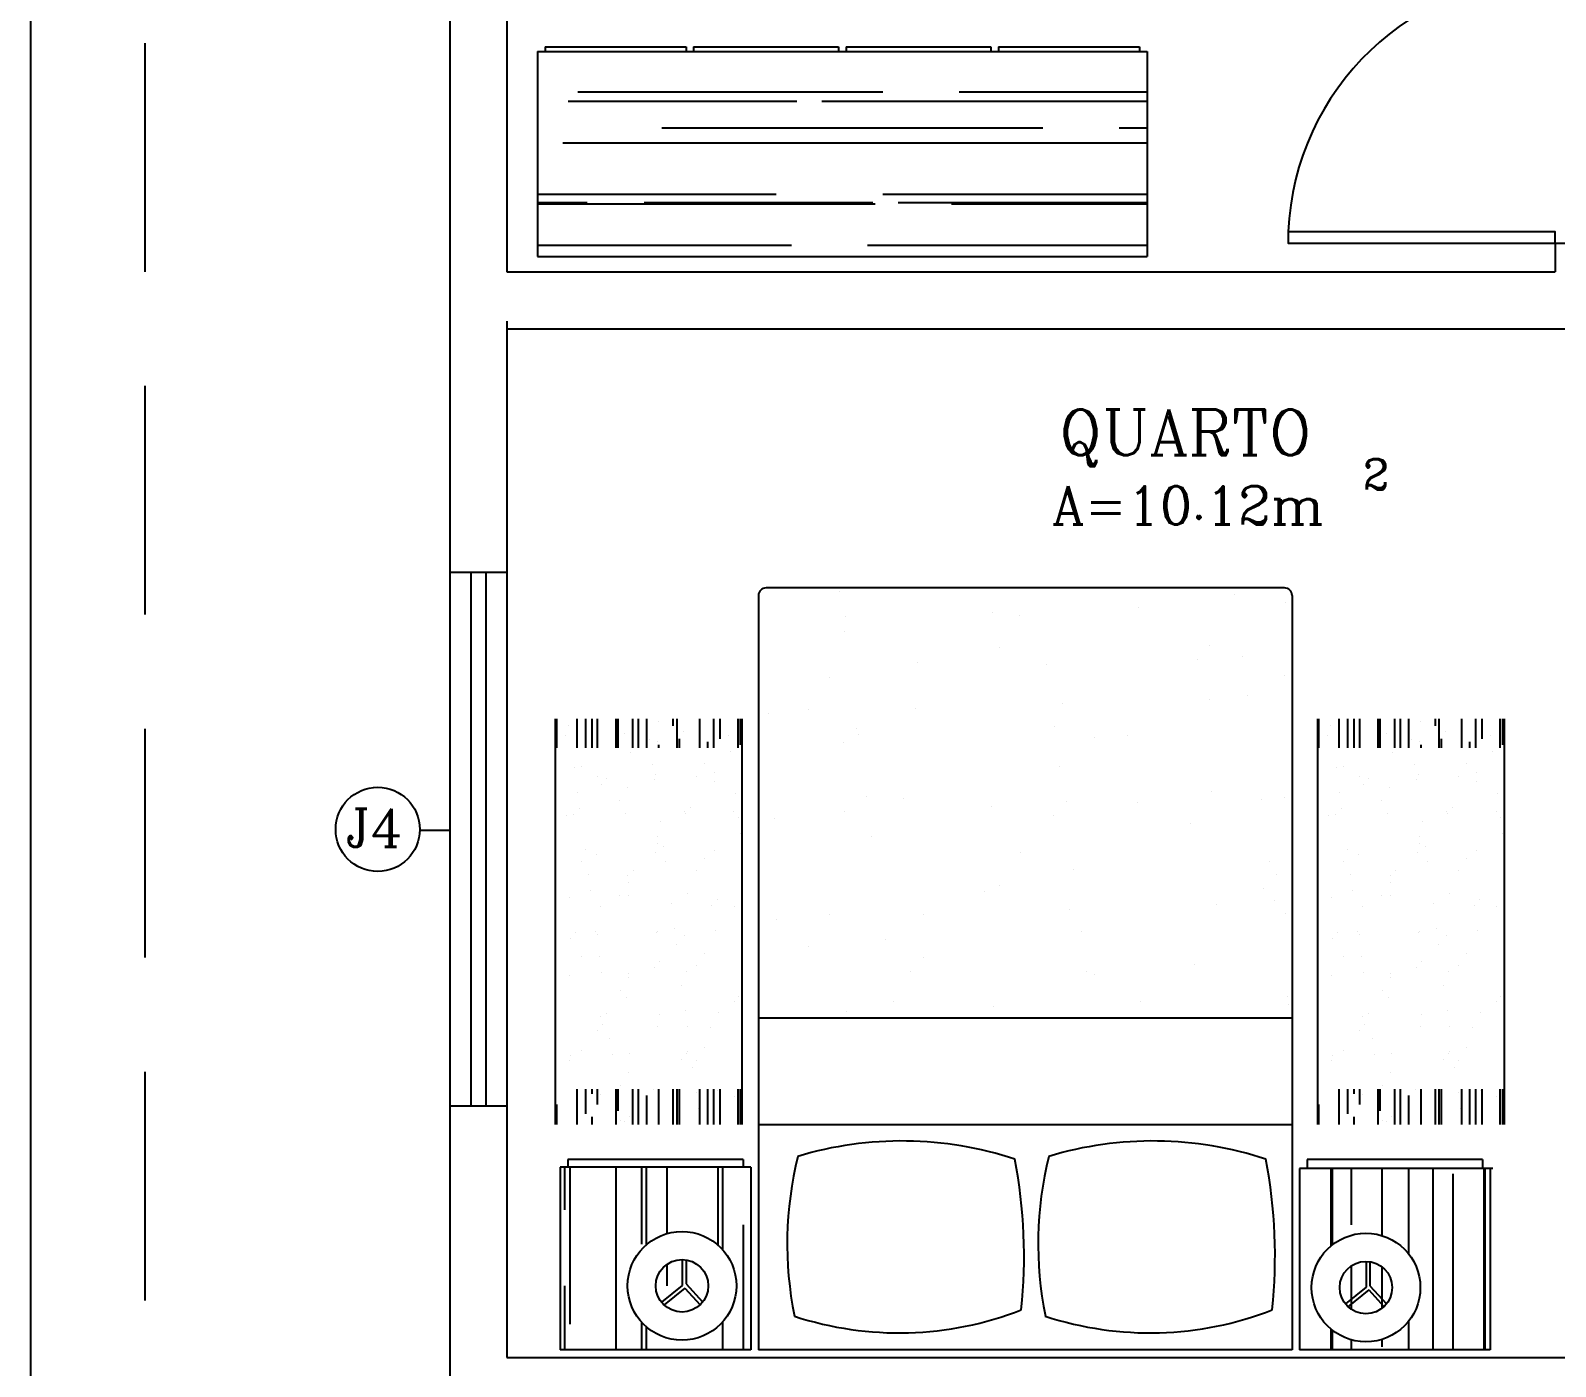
# Model space of a CAD drawing. Extents: x 11.2 to 102.3, y 40.3 to 127.2.
# Drawn here: x 16.384 to 20.385, y 61.929 to 65.435 of the extents above; entities that cross this region are included whole.
import ezdxf

# ---------------------------------------------------------------- set-up
doc = ezdxf.new("R2010")
doc.units = 0
doc.header["$LTSCALE"] = 8
doc.linetypes.add('DASHED2', pattern=[0.375, 0.25, -0.125])
doc.layers.get('0').update_dxf_attribs({"linetype": 'CONTINUOUS'})
for name, color, linetype in [('COBERTURA', 7, 'CONTINUOUS'), ('EQUIPAMENTOS', 1, 'CONTINUOUS'), ('ESQUADRIAS', 244, 'CONTINUOUS'), ('PAREDE', 7, 'CONTINUOUS'), ('PISO', 30, 'CONTINUOUS'), ('TEXTO', 1, 'CONTINUOUS')]:
    doc.layers.add(name, color=color, linetype=linetype)
doc.styles.add('ROMANC', font='ROMANC.SHX')

# ---------------------------------------------------------------- blocks, each defined once
blk = doc.blocks.new('*X7')
at = {"color": 0}
for p, q in [((18.5063, 63.9626), (18.5063, 63.9626)), ((19.5429, 63.9556), (19.5429, 63.9556)), ((18.9065, 63.9089), (18.9065, 63.9089)), ((19.2919, 63.9215), (19.2919, 63.9215)), ((19.6772, 63.9341), (19.6772, 63.9341)), ((18.5211, 63.8963), (18.5211, 63.8963)), ((18.9796, 63.8994), (18.9796, 63.8994)), ((18.52, 63.8585), (18.52, 63.8585)), ((19.4783, 63.8213), (19.4783, 63.8213)), ((18.9259, 63.815), (18.9259, 63.815)), ((19.4445, 63.7845), (19.4445, 63.7845)), ((19.5643, 63.793), (19.5643, 63.793)), ((18.7109, 63.7767), (18.7109, 63.7767)), ((19.0494, 63.7712), (19.0494, 63.7712)), ((19.675, 63.7417), (19.675, 63.7417)), ((18.4788, 63.7378), (18.4788, 63.7378)), ((19.0916, 63.6677), (19.0916, 63.6677)), ((19.4769, 63.6803), (19.4769, 63.6803)), ((19.578, 63.6889), (19.578, 63.6889)), ((18.3208, 63.6425), (18.3208, 63.6425)), ((18.4251, 63.6535), (18.4251, 63.6535)), ((18.7062, 63.6551), (18.7062, 63.6551)), ((18.5515, 63.6027), (18.5515, 63.6027)), ((18.5558, 63.5868), (18.5558, 63.5868)), ((19.0708, 63.6086), (19.0708, 63.6086)), ((19.2621, 63.5854), (19.2621, 63.5854)), ((18.5177, 63.5659), (18.5177, 63.5659)), ((19.1742, 63.5801), (19.1742, 63.5801)), ((19.0845, 63.5045), (19.0845, 63.5045)), ((18.5772, 63.4242), (18.5772, 63.4242)), ((19.4816, 63.4381), (19.4816, 63.4381)), ((19.6748, 63.4225), (19.6748, 63.4225)), ((18.5187, 63.3847), (18.5187, 63.3847)), ((18.6734, 63.4186), (18.6734, 63.4186)), ((18.904, 63.3973), (18.904, 63.3973)), ((19.1026, 63.4114), (19.1026, 63.4114)), ((19.2894, 63.4099), (19.2894, 63.4099)), ((19.6138, 63.4173), (19.6138, 63.4173)), ((18.3353, 63.3668), (18.3353, 63.3668)), ((19.0688, 63.3746), (19.0688, 63.3746)), ((19.4279, 63.3537), (19.4279, 63.3537)), ((18.5909, 63.3201), (18.5909, 63.3201)), ((18.9808, 63.2765), (18.9808, 63.2765)), ((19.1202, 63.2329), (19.1202, 63.2329)), ((19.6352, 63.2547), (19.6352, 63.2547)), ((18.9271, 63.1922), (18.9271, 63.1922)), ((19.62, 63.1833), (19.62, 63.1833)), ((19.6538, 63.2201), (19.6538, 63.2201)), ((18.8864, 63.1755), (18.8864, 63.1755)), ((19.6489, 63.1506), (19.6489, 63.1506)), ((18.3403, 63.1023), (18.3403, 63.1023)), ((18.48, 63.115), (18.48, 63.115)), ((18.7256, 63.1149), (18.7256, 63.1149)), ((19.111, 63.1275), (19.111, 63.1275)), ((19.4964, 63.1401), (19.4964, 63.1401)), ((19.6762, 63.1188), (19.6762, 63.1188)), ((19.1416, 63.0703), (19.1416, 63.0703)), ((18.4262, 63.0307), (18.4262, 63.0307)), ((18.6267, 63.0485), (18.6267, 63.0485)), ((18.727, 63.0015), (18.727, 63.0015)), ((19.4376, 62.9842), (19.4376, 62.9842)), ((18.6932, 62.9646), (18.6932, 62.9646)), ((19.1553, 62.9662), (19.1553, 62.9662)), ((19.1753, 62.9573), (19.1753, 62.9573)), ((18.5253, 62.8612), (18.5253, 62.8612)), ((18.6481, 62.8859), (18.6481, 62.8859)), ((18.9107, 62.8738), (18.9107, 62.8738)), ((19.2961, 62.8864), (19.2961, 62.8864)), ((19.6814, 62.899), (19.6814, 62.899)), ((19.6847, 62.8789), (19.6847, 62.8789))]:
    blk.add_line(p, q, dxfattribs=at)
blk = doc.blocks.new('*X8')
at = {"color": 0}
for p, q in [((17.786, 62.34), (17.786, 62.4515)), ((17.8, 62.04), (17.8, 62.4515)), ((17.92, 61.9722), (17.92, 62.4515)), ((17.988, 62.25), (17.988, 62.4515)), ((18, 62.2485), (18, 62.4515)), ((18.054, 62.2776), (18.054, 62.4515)), ((18.188, 62.2468), (18.188, 62.4515)), ((18.2, 62.2347), (18.2, 62.4515)), ((18.254, 62.45), (18.254, 62.4515)), ((19.796, 62.2452), (19.796, 62.4483)), ((19.8, 62.2484), (19.8, 62.4483)), ((19.85, 62.3), (19.85, 62.4483)), ((19.93, 62.2719), (19.93, 62.4483)), ((20, 62.2234), (20, 62.4483)), ((20.064, 61.9722), (20.064, 62.4483)), ((20.116, 61.9722), (20.116, 62.434)), ((20.198, 61.9722), (20.198, 62.4483)), ((20.2, 61.9722), (20.2, 62.4483)), ((18.254, 61.9722), (18.254, 62.3)), ((18.054, 62.14), (18.054, 62.197)), ((19.85, 62.0781), (19.85, 62.1934)), ((19.93, 62.0817), (19.93, 62.1898)), ((17.786, 61.9722), (17.786, 62.14)), ((17.988, 61.9722), (17.988, 62.0439)), ((18, 61.9722), (18, 62.0323)), ((18.2, 61.9722), (18.2, 62.0461)), ((19.796, 61.9722), (19.796, 62.0264)), ((19.8, 61.9722), (19.8, 62.0231)), ((20, 61.9722), (20, 62.0481)), ((19.85, 61.9722), (19.85, 61.9982)), ((19.93, 61.98), (19.93, 61.9996))]:
    blk.add_line(p, q, dxfattribs=at)
blk = doc.blocks.new('*X10')
at = {"color": 0}
for p, q in [((17.7136, 65.4), (18.08, 65.4)), ((18.48, 65.4), (19.3136, 65.4)), ((17.794, 65.27), (18.394, 65.27)), ((17.82, 65.294), (18.62, 65.294)), ((18.46, 65.27), (19.3136, 65.27)), ((18.82, 65.294), (19.3136, 65.294)), ((18.04, 65.2), (19.04, 65.2)), ((19.24, 65.2), (19.3136, 65.2)), ((17.78, 65.16), (19.3136, 65.16)), ((17.7136, 65.026), (18.34, 65.026)), ((18.62, 65.026), (19.3136, 65.026)), ((17.7136, 65.004), (17.844, 65.004)), ((17.7136, 65), (18.6, 65)), ((17.994, 65.004), (18.594, 65.004)), ((18.66, 65.004), (19.3136, 65.004)), ((18.8, 65), (19.3136, 65)), ((17.7136, 64.892), (18.38, 64.892)), ((18.58, 64.892), (19.3136, 64.892))]:
    blk.add_line(p, q, dxfattribs=at)
blk = doc.blocks.new('*X13')
at = {"color": 0}
for p, q in [((19.9578, 63.5409), (19.9578, 63.5409)), ((20.2188, 63.542), (20.2188, 63.542)), ((19.8099, 63.5011), (19.8099, 63.5011)), ((19.8277, 63.5043), (19.8277, 63.5043)), ((20.0159, 63.5098), (20.0159, 63.5098)), ((20.151, 63.5121), (20.151, 63.5121)), ((19.8701, 63.4768), (19.8701, 63.4768)), ((19.894, 63.4713), (19.894, 63.4713)), ((20.0213, 63.4682), (20.0213, 63.4682)), ((20.0242, 63.4819), (20.0242, 63.4819)), ((20.1295, 63.4783), (20.1295, 63.4783)), ((20.1782, 63.4644), (20.1782, 63.4644)), ((20.1784, 63.4869), (20.1784, 63.4869)), ((19.8184, 63.4361), (19.8184, 63.4361)), ((19.8805, 63.4566), (19.8805, 63.4566)), ((19.9506, 63.4474), (19.9506, 63.4474)), ((20.2331, 63.4333), (20.2331, 63.4333)), ((19.8239, 63.3944), (19.8239, 63.3944)), ((19.9291, 63.4137), (19.9291, 63.4137)), ((20.0982, 63.3854), (20.0982, 63.3854)), ((20.1145, 63.3948), (20.1145, 63.3948)), ((20.2288, 63.3844), (20.2288, 63.3844)), ((19.7899, 63.3753), (19.7899, 63.3753)), ((19.8075, 63.3769), (19.8075, 63.3769)), ((19.9441, 63.3804), (19.9441, 63.3804)), ((20.0356, 63.3595), (20.0356, 63.3595)), ((20.101, 63.3801), (20.101, 63.3801)), ((20.2416, 63.3683), (20.2416, 63.3683)), ((20.0285, 63.3198), (20.0285, 63.3198)), ((20.2471, 63.3266), (20.2471, 63.3266)), ((19.8382, 63.2858), (19.8382, 63.2858)), ((19.8691, 63.2722), (19.8691, 63.2722)), ((20.0232, 63.2772), (20.0232, 63.2772)), ((20.028, 63.3004), (20.028, 63.3004)), ((20.0442, 63.2945), (20.0442, 63.2945)), ((20.1514, 63.2629), (20.1514, 63.2629)), ((20.1774, 63.2823), (20.1774, 63.2823)), ((19.8281, 63.2551), (19.8281, 63.2551)), ((19.8468, 63.2207), (19.8468, 63.2207)), ((19.9642, 63.2308), (19.9642, 63.2308)), ((20.0497, 63.2529), (20.0497, 63.2529)), ((20.1299, 63.2292), (20.1299, 63.2292)), ((20.2485, 63.2239), (20.2485, 63.2239)), ((19.9507, 63.2161), (19.9507, 63.2161)), ((19.9511, 63.1983), (19.9511, 63.1983)), ((19.7977, 63.1593), (19.7977, 63.1593)), ((19.8523, 63.1791), (19.8523, 63.1791)), ((19.9296, 63.1646), (19.9296, 63.1646)), ((19.9519, 63.1643), (19.9519, 63.1643)), ((20.064, 63.1442), (20.064, 63.1442)), ((20.106, 63.1693), (20.106, 63.1693)), ((20.1847, 63.1543), (20.1847, 63.1543)), ((19.8777, 63.1365), (19.8777, 63.1365)), ((20.1712, 63.1396), (20.1712, 63.1396)), ((20.2292, 63.1352), (20.2292, 63.1352)), ((19.814, 63.0669), (19.814, 63.0669)), ((19.8666, 63.0704), (19.8666, 63.0704)), ((19.8718, 63.0628), (19.8718, 63.0628)), ((20.0259, 63.0678), (20.0259, 63.0678)), ((20.0289, 63.0706), (20.0289, 63.0706)), ((20.0726, 63.0792), (20.0726, 63.0792)), ((20.18, 63.0729), (20.18, 63.0729)), ((19.8005, 63.0521), (19.8005, 63.0521)), ((20.078, 63.0375), (20.078, 63.0375)), ((20.0982, 63.0599), (20.0982, 63.0599)), ((19.8286, 63.006), (19.8286, 63.006)), ((19.8751, 63.0054), (19.8751, 63.0054)), ((20.0344, 62.9903), (20.0344, 62.9903)), ((20.1519, 63.0138), (20.1519, 63.0138)), ((19.7967, 62.9546), (19.7967, 62.9546)), ((19.8806, 62.9638), (19.8806, 62.9638)), ((19.9509, 62.9597), (19.9509, 62.9597)), ((19.9515, 62.9492), (19.9515, 62.9492)), ((20.0209, 62.9756), (20.0209, 62.9756)), ((20.105, 62.9647), (20.105, 62.9647)), ((20.1304, 62.9801), (20.1304, 62.9801)), ((19.93, 62.9154), (19.93, 62.9154)), ((20.0923, 62.9289), (20.0923, 62.9289)), ((19.948, 62.896), (19.948, 62.896)), ((20.1009, 62.8638), (20.1009, 62.8638)), ((20.2297, 62.8861), (20.2297, 62.8861)), ((20.2414, 62.8991), (20.2414, 62.8991)), ((19.8795, 62.8467), (19.8795, 62.8467)), ((19.8842, 62.8264), (19.8842, 62.8264)), ((19.8949, 62.8551), (19.8949, 62.8551)), ((20.0294, 62.8215), (20.0294, 62.8215)), ((20.0337, 62.8518), (20.0337, 62.8518)), ((20.1064, 62.8222), (20.1064, 62.8222)), ((20.1878, 62.8568), (20.1878, 62.8568)), ((19.8707, 62.8116), (19.8707, 62.8116)), ((19.9035, 62.7901), (19.9035, 62.7901)), ((20.1684, 62.8194), (20.1684, 62.8194)), ((19.7994, 62.7452), (19.7994, 62.7452)), ((19.829, 62.7569), (19.829, 62.7569)), ((19.909, 62.7484), (19.909, 62.7484)), ((19.9536, 62.7503), (19.9536, 62.7503)), ((20.1046, 62.7498), (20.1046, 62.7498)), ((20.1077, 62.7553), (20.1077, 62.7553)), ((20.1523, 62.7647), (20.1523, 62.7647)), ((19.7977, 62.732), (19.7977, 62.732)), ((20.0911, 62.7351), (20.0911, 62.7351)), ((20.1207, 62.7135), (20.1207, 62.7135)), ((20.1308, 62.7309), (20.1308, 62.7309)), ((19.9305, 62.6663), (19.9305, 62.6663)), ((19.952, 62.7), (19.952, 62.7))]:
    blk.add_line(p, q, dxfattribs=at)
blk = doc.blocks.new('*X14')
at = {"color": 0}
for p, q in [((20.0307, 63.6205), (20.0307, 63.6205)), ((19.7873, 63.5847), (19.7873, 63.5847)), ((19.7956, 63.6098), (19.7956, 63.6098)), ((19.9414, 63.5898), (19.9414, 63.5898)), ((20.0956, 63.5948), (20.0956, 63.5948)), ((20.2133, 63.5836), (20.2133, 63.5836)), ((20.2497, 63.5999), (20.2497, 63.5999)), ((20.0073, 63.5749), (20.0073, 63.5749)), ((20.028, 63.5689), (20.028, 63.5689)), ((19.8786, 62.6421), (19.8786, 62.6421)), ((19.9233, 62.6398), (19.9233, 62.6398)), ((20.0182, 62.6555), (20.0182, 62.6555)), ((20.0327, 62.6471), (20.0327, 62.6471)), ((20.1293, 62.6485), (20.1293, 62.6485)), ((20.1869, 62.6522), (20.1869, 62.6522)), ((20.2301, 62.637), (20.2301, 62.637)), ((19.9544, 62.5859), (19.9544, 62.5859)), ((20.1347, 62.6068), (20.1347, 62.6068)), ((19.9318, 62.5747), (19.9318, 62.5747)), ((19.9409, 62.5711), (19.9409, 62.5711)), ((20.0298, 62.5724), (20.0298, 62.5724)), ((20.2386, 62.579), (20.2386, 62.579))]:
    blk.add_line(p, q, dxfattribs=at)
blk = doc.blocks.new('*X15')
at = {"color": 0}
for p, q in [((19.764, 63.5524), (19.764, 63.6286)), ((19.8176, 63.5524), (19.8176, 63.6286)), ((19.84, 63.5524), (19.84, 63.6286)), ((19.8568, 63.5524), (19.8568, 63.6286)), ((19.8712, 63.5524), (19.8712, 63.6286)), ((19.92, 63.5524), (19.92, 63.6286)), ((19.9248, 63.5524), (19.9248, 63.6286)), ((19.9632, 63.5524), (19.9632, 63.6286)), ((19.9784, 63.5524), (19.9784, 63.6286)), ((20, 63.5524), (20, 63.6286)), ((20.0696, 63.6104), (20.0696, 63.6286)), ((20.08, 63.5524), (20.08, 63.6286)), ((20.1392, 63.5524), (20.1392, 63.6286)), ((20.176, 63.5524), (20.176, 63.6286)), ((20.1928, 63.576), (20.1928, 63.6286)), ((20.24, 63.5524), (20.24, 63.6286)), ((20.2464, 63.56), (20.2464, 63.6286)), ((20.032, 63.5524), (20.032, 63.56)), ((20.0856, 63.5524), (20.0856, 63.576)), ((20.16, 63.5524), (20.16, 63.568)), ((19.8176, 62.564), (19.8176, 62.6568)), ((19.84, 62.592), (19.84, 62.6568)), ((19.8568, 62.644), (19.8568, 62.6568)), ((19.8712, 62.616), (19.8712, 62.6568)), ((19.92, 62.564), (19.92, 62.6568)), ((19.9248, 62.6), (19.9248, 62.6568)), ((19.9632, 62.564), (19.9632, 62.6568)), ((19.9784, 62.564), (19.9784, 62.6568)), ((20, 62.564), (20, 62.64)), ((20.032, 62.564), (20.032, 62.6568)), ((20.0696, 62.564), (20.0696, 62.6568)), ((20.08, 62.564), (20.08, 62.6568)), ((20.0856, 62.564), (20.0856, 62.6568)), ((20.1392, 62.564), (20.1392, 62.6568)), ((20.16, 62.564), (20.16, 62.6568)), ((20.176, 62.564), (20.176, 62.6568)), ((20.1928, 62.564), (20.1928, 62.6568)), ((20.24, 62.564), (20.24, 62.6568)), ((20.2464, 62.564), (20.2464, 62.6568)), ((19.764, 62.564), (19.764, 62.616)), ((19.8568, 62.564), (19.8568, 62.584))]:
    blk.add_line(p, q, dxfattribs=at)

msp = doc.modelspace()

# ---------------------------------------------------------------- linework, layer by layer
at = {"layer": 'COBERTURA', "color": 30, "linetype": 'DASHED2', "ltscale": 0.3}
msp.add_line((16.6836, 69.0022), (16.6836, 61.0022), dxfattribs=at)
at = {"layer": 'EQUIPAMENTOS', "color": 30}
for p, q in [((17.7336, 65.3922), (18.1036, 65.3922)), ((17.7336, 65.3922), (17.7336, 65.3797)), ((18.1036, 65.3922), (18.1036, 65.3797)), ((18.1236, 65.3922), (18.1236, 65.3797)), ((18.1236, 65.3922), (18.5036, 65.3922)), ((18.5036, 65.3922), (18.5036, 65.3797)), ((18.5236, 65.3922), (18.5236, 65.3797)), ((18.5236, 65.3922), (18.9036, 65.3922)), ((18.9036, 65.3922), (18.9036, 65.3797)), ((18.9236, 65.3922), (18.9236, 65.3797)), ((18.9236, 65.3922), (19.2936, 65.3922)), ((19.2936, 65.3922), (19.2936, 65.3797)), ((17.7606, 63.6286), (17.7606, 62.564)), ((18.2504, 63.6286), (18.2504, 62.564)), ((19.76, 63.6286), (19.76, 62.564)), ((20.2499, 63.6286), (20.2499, 62.564)), ((18.2936, 62.8441), (19.6936, 62.8441)), ((18.2936, 62.564), (19.6936, 62.564)), ((18.0935, 62.2077), (18.0935, 62.1414)), ((18.1035, 62.2077), (18.1035, 62.1453)), ((19.888, 62.2031), (19.888, 62.1368)), ((19.898, 62.2031), (19.898, 62.1407)), ((18.0935, 62.1414), (18.0392, 62.0976)), ((18.1035, 62.1453), (18.1472, 62.098)), ((19.898, 62.1407), (19.9417, 62.0934)), ((18.1003, 62.134), (18.046, 62.0903)), ((18.1003, 62.134), (18.1405, 62.0906)), ((19.888, 62.1368), (19.8336, 62.093)), ((19.8948, 62.1294), (19.8404, 62.0856)), ((19.8948, 62.1294), (19.9349, 62.086))]:
    msp.add_line(p, q, dxfattribs=at)
at = {"layer": 'EQUIPAMENTOS', "color": 244}
for p, q in [((17.7136, 65.3797), (17.7136, 64.8422)), ((17.7136, 65.3797), (19.3136, 65.3797)), ((19.3136, 65.3797), (19.3136, 64.8422)), ((17.7136, 64.8422), (19.3136, 64.8422)), ((18.2936, 63.9522), (18.2936, 61.9722)), ((19.6736, 63.9722), (18.3136, 63.9722)), ((19.6936, 63.9522), (19.6936, 61.9722)), ((18.2536, 62.4722), (17.7936, 62.4722)), ((17.7936, 62.4722), (17.7936, 62.4515)), ((18.2536, 62.4722), (18.2536, 62.4515)), ((20.1936, 62.4722), (19.7336, 62.4722)), ((19.7336, 62.4722), (19.7336, 62.4483)), ((20.1936, 62.4722), (20.1936, 62.4483)), ((17.7736, 62.4515), (17.7736, 61.9722)), ((18.2736, 62.4515), (17.7736, 62.4515)), ((18.2736, 62.4515), (18.2736, 61.9722)), ((19.7136, 62.4483), (19.7136, 61.9722)), ((20.2204, 62.4483), (19.7136, 62.4483)), ((20.2136, 62.4483), (20.2136, 61.9722)), ((18.2736, 61.9722), (17.7736, 61.9722)), ((19.6936, 61.9722), (18.2936, 61.9722)), ((20.2136, 61.9722), (19.7136, 61.9722))]:
    msp.add_line(p, q, dxfattribs=at)
at = {"layer": 'EQUIPAMENTOS', "color": 30}
msp.add_lwpolyline([(20.3836, 64.8772), (20.3836, 64.8772), (20.3836, 64.8772), (20.3836, 64.8772)], close=True, dxfattribs=at)
for centre, radius in [((18.093, 62.1404), 0.1426), ((19.8875, 62.1358), 0.1426), ((18.093, 62.1404), 0.0688), ((19.8875, 62.1358), 0.0688)]:
    msp.add_circle(centre, radius, dxfattribs=at)
at = {"layer": 'EQUIPAMENTOS', "color": 244}
for centre, start, end in [((18.3136, 63.9522), 90, 180), ((19.6736, 63.9522), 0, 90)]:
    msp.add_arc(centre, 0.02, start, end, dxfattribs=at)
at = {"layer": 'EQUIPAMENTOS', "color": 30}
for centre, radius, start, end in [((18.6701, 61.578), 0.9425, 71.6627, 106.8654), ((19.3286, 61.578), 0.9425, 71.6627, 106.8654), ((19.3339, 62.2505), 0.9648, 166.244, 191.3401), ((17.6216, 62.2183), 1.3689, 354.099, 10.7084), ((19.9923, 62.2505), 0.9648, 166.244, 191.3401), ((18.2801, 62.2183), 1.3689, 354.099, 10.7084), ((18.6623, 62.8953), 0.8785, 251.7922, 291.427), ((19.3208, 62.8953), 0.8785, 251.7922, 291.427)]:
    msp.add_arc(centre, radius, start, end, dxfattribs=at)
at = {"layer": 'ESQUADRIAS', "color": 1}
for p, q in [((17.4836, 64.0122), (17.4836, 62.6122)), ((17.6336, 64.0122), (17.6336, 62.6122))]:
    msp.add_line(p, q, dxfattribs=at)
at = {"layer": 'ESQUADRIAS', "color": 5}
for p, q in [((17.5386, 64.0122), (17.5386, 62.6122)), ((17.5786, 64.0122), (17.5786, 62.6122))]:
    msp.add_line(p, q, dxfattribs=at)
at = {"layer": 'ESQUADRIAS', "color": 1, "ltscale": 0.2}
msp.add_line((17.4067, 63.3367), (17.4836, 63.3367), dxfattribs=at)
at = {"layer": 'ESQUADRIAS', "color": 1}
msp.add_lwpolyline([(20.3836, 64.8772), (20.3836, 64.9072), (19.6836, 64.9072), (19.6836, 64.8772)], close=True, dxfattribs=at)
at = {"layer": 'ESQUADRIAS', "color": 1, "ltscale": 0.2}
msp.add_circle((17.2947, 63.3384), 0.1104, dxfattribs=at)
at = {"layer": 'ESQUADRIAS', "color": 30, "ltscale": 0.2}
msp.add_arc((20.3836, 64.8766), 0.7007, 90, 177.4911, dxfattribs=at)
at = {"layer": 'PAREDE', "color": 7}
for p, q in [((17.4836, 68.2222), (17.4836, 64.0122)), ((17.6336, 68.0522), (17.6336, 64.8022)), ((20.3836, 64.8772), (20.3836, 64.8022)), ((20.3836, 64.8772), (20.5336, 64.8772)), ((17.6336, 64.8022), (20.3836, 64.8022)), ((17.6336, 64.6722), (17.6336, 64.0122)), ((17.6336, 64.6522), (20.6086, 64.6522)), ((17.6336, 64.0122), (17.4836, 64.0122)), ((17.6336, 62.6122), (17.4836, 62.6122)), ((17.4836, 62.6122), (17.4836, 61.8022)), ((17.6336, 62.6122), (17.6336, 61.9522)), ((17.6336, 61.9522), (21.3836, 61.9522))]:
    msp.add_line(p, q, dxfattribs=at)
at = {"layer": 'PISO', "color": 244, "linetype": 'CONTINUOUS', "ltscale": 0.8}
msp.add_line((16.3836, 69.3022), (16.3836, 60.7022), dxfattribs=at)

# ---------------------------------------------------------------- block references
at = {"layer": 'EQUIPAMENTOS', "color": 30}
for name, p in [('*X10', (0, -0.02)), ('*X7', (0, 0)), ('*X15', (-1.9995, 0)), ('*X14', (-1.9995, 0)), ('*X15', (0, 0)), ('*X14', (0, 0)), ('*X13', (-1.9995, 0)), ('*X13', (0, 0)), ('*X8', (0, 0))]:
    msp.add_blockref(name, p, dxfattribs=at)

# ---------------------------------------------------------------- texts
at = {"layer": 'ESQUADRIAS', "color": 1, "ltscale": 0.3, "style": 'ROMANC'}
msp.add_text('J4', height=0.1, rotation=360, dxfattribs=at).set_placement((17.2107, 63.2925))
at = {"layer": 'TEXTO', "color": 1, "ltscale": 0.3, "style": 'ROMANC'}
for s, height, p in [('QUARTO', 0.12, (19.0822, 64.3202)), ('2', 0.08, (19.8796, 64.2305)), ('A=10.12m', 0.1, (19.0635, 64.1388))]:
    msp.add_text(s, height=height, rotation=360, dxfattribs=at).set_placement(p)

doc.saveas('drawing.dxf')
